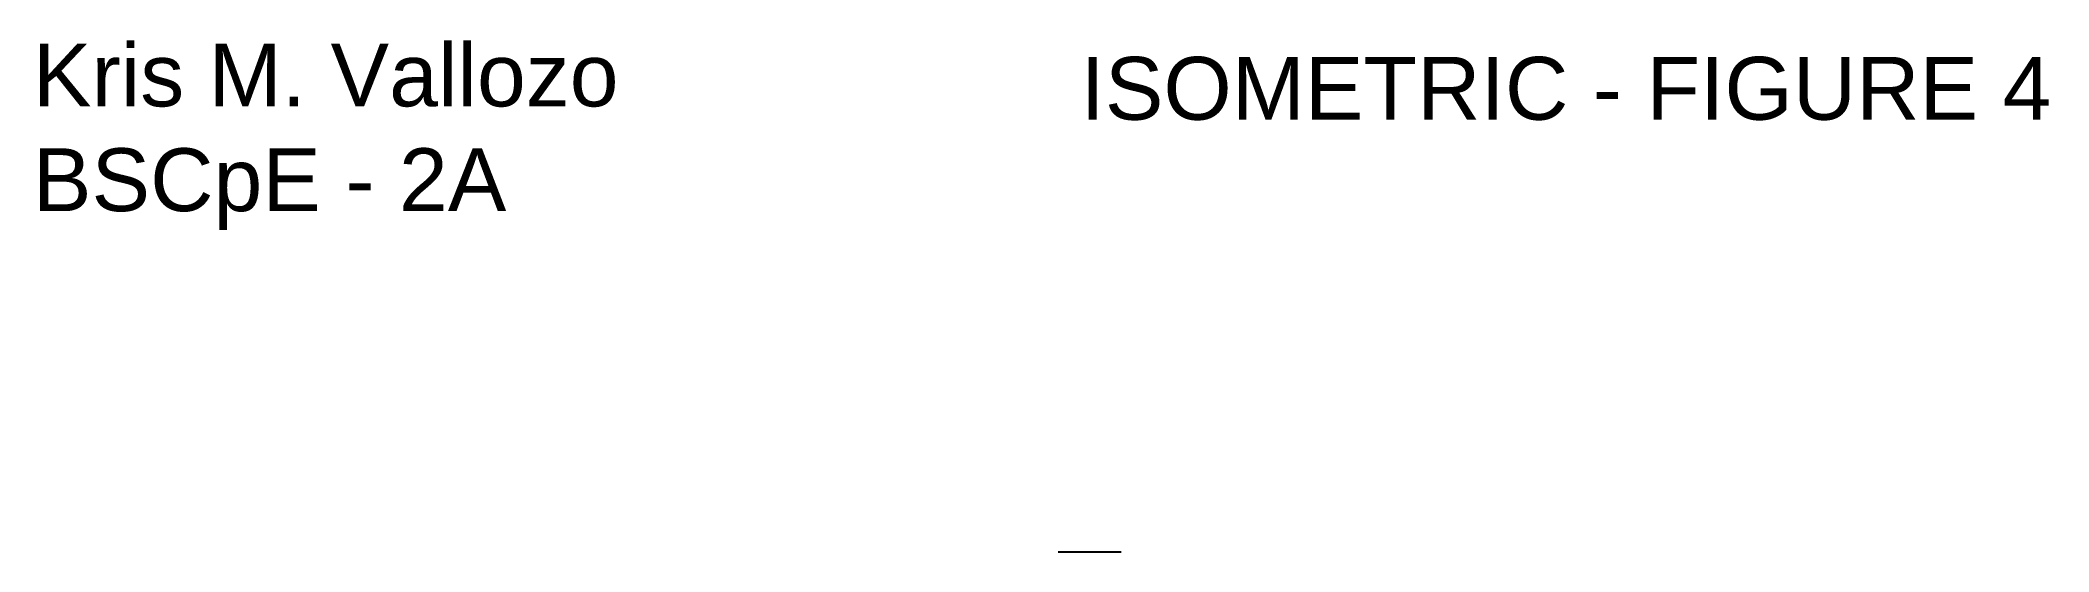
# Model space of a CAD drawing. Header units: inches. Extents: x 630 to 854, y 1013 to 1070.
import ezdxf

# ---------------------------------------------------------------- set-up
doc = ezdxf.new("R2010")
doc.units = ezdxf.units.IN
doc.header["$MEASUREMENT"] = 0
doc.styles.get("Standard").update_dxf_attribs({"font": 'arial.ttf'})

msp = doc.modelspace()

# ---------------------------------------------------------------- linework, layer by layer
msp.add_line((743.63, 1012.75), (750.63, 1012.75))

# ---------------------------------------------------------------- texts
at = {"char_height": 7, "attachment_point": 1}
for s, width, heights, insert in [('Kris M. Vallozo\\PBSCpE - 2A', 89.699, [0], (629.47, 1069.35)), ('ISOMETRIC - FIGURE 4', 142.117, [20.73], (746.1, 1067.86))]:
    msp.add_mtext_dynamic_manual_height_columns(s, width=width, gutter_width=35, heights=heights, dxfattribs=dict(at, insert=insert))

doc.saveas('drawing.dxf')
